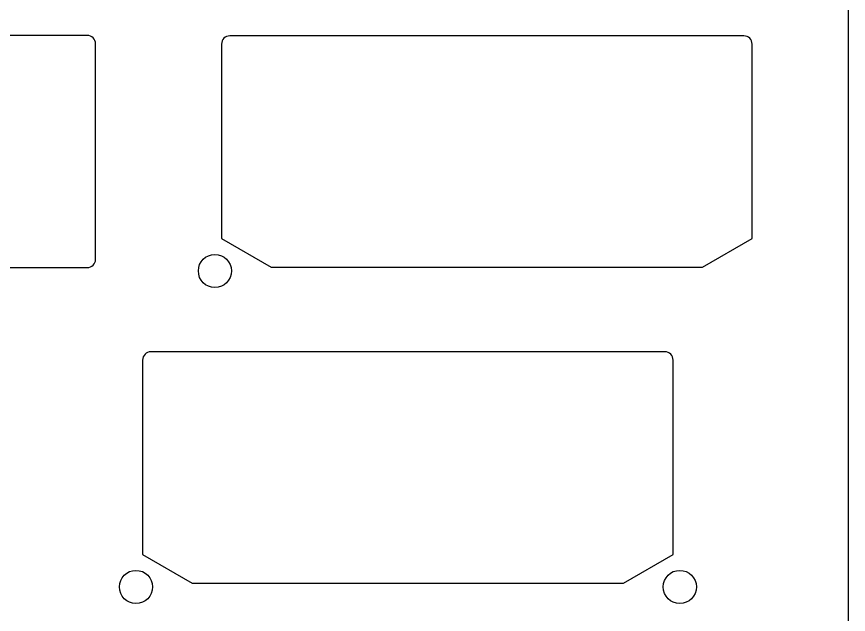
# Model space of a CAD drawing. Header units: millimetres. Extents: x -10 to 277, y -95 to 18.
# Drawn here: x 226.4 to 276.6, y -66 to -30 of the extents above; entities that cross this region are included whole.
import ezdxf

# ---------------------------------------------------------------- set-up
doc = ezdxf.new("R2010")
doc.units = ezdxf.units.MM
doc.header["$MEASUREMENT"] = 0
doc.layers.get('0').update_dxf_attribs({"linetype": 'CONTINUOUS'})
doc.layers.add('Edge.Cuts', color=53, linetype='CONTINUOUS')

msp = doc.modelspace()

# ---------------------------------------------------------------- linework, layer by layer
for points in [[(238.79375, -31.625), (238.79375, -43.343), (241.79375, -45.075), (267.79375, -45.075), (270.79375, -43.343), (270.79375, -31.625, 0.414213562), (270.29375, -31.125), (239.29375, -31.125, 0.414212391)], [(234.03125, -50.675), (234.03125, -62.393), (237.03125, -64.125), (263.03125, -64.125), (266.03125, -62.393), (266.03125, -50.675, 0.414213562), (265.53125, -50.175), (234.53125, -50.175, 0.414212391)]]:
    msp.add_lwpolyline(points, format="xyb", close=True)
for centre in [(238.39375, -45.3), (233.63125, -64.35), (266.43125, -64.35)]:
    msp.add_circle(centre, 1)
at = {"layer": 'Edge.Cuts', "linetype": 'Continuous'}
for p, q in [((276.6, -93.226), (276.6, 16.026)), ((230.696416, -31.1), (217.096416, -31.1)), ((231.196416, -44.6), (231.196416, -31.6)), ((217.096416, -45.1), (230.696416, -45.1))]:
    msp.add_line(p, q, dxfattribs=at)
at = {"layer": 'Edge.Cuts'}
for centre, start, end in [((230.696416, -31.6), 0, 90), ((230.696416, -44.6), 270, 0)]:
    msp.add_arc(centre, 0.5, start, end, dxfattribs=at)

doc.saveas('drawing.dxf')
